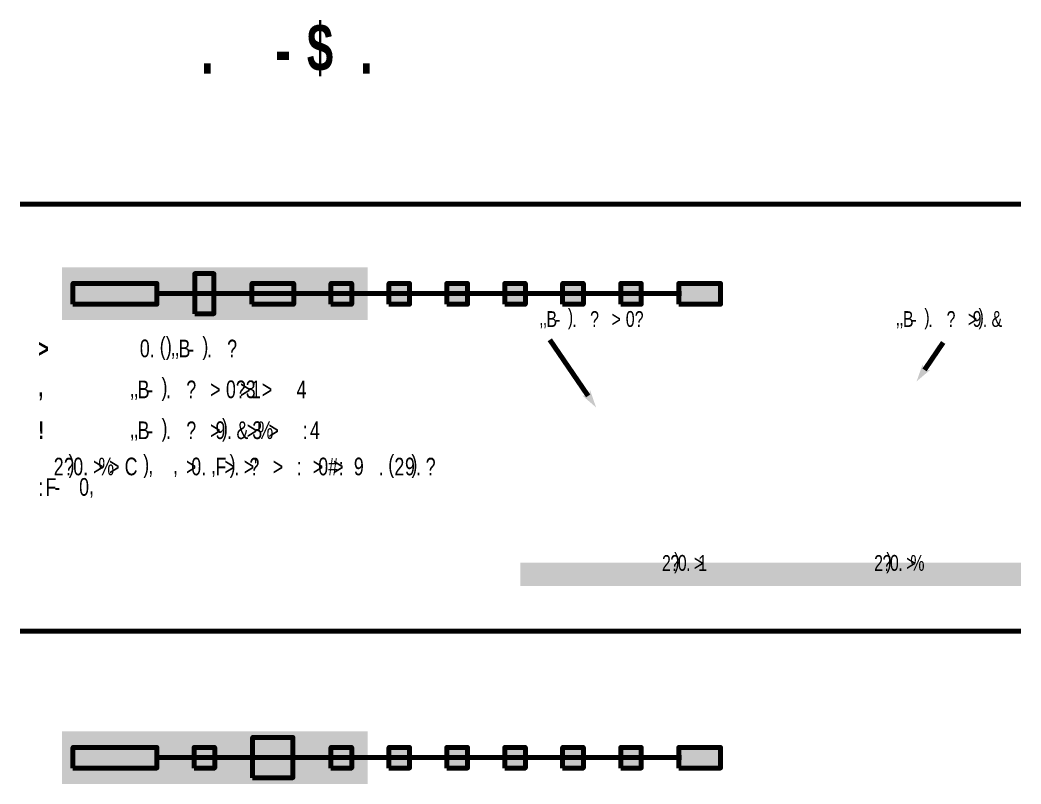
# Model space of a CAD drawing. Header units: inches. Extents: x 19 to 378, y -1 to 556.
# Drawn here: x 18.9 to 378, y 282.2 to 556.1 of the extents above; entities that cross this region are included whole.
import ezdxf

# ---------------------------------------------------------------- set-up
doc = ezdxf.new("R2010")
doc.units = ezdxf.units.IN
for name, color, linetype, lineweight in [('H', 7, 'CONTINUOUS', 100), ('P', 250, 'CONTINUOUS', 100), ('Text', 250, 'CONTINUOUS', 100)]:
    doc.layers.add(name, color=color, linetype=linetype, lineweight=lineweight)
doc.styles.get("Standard").update_dxf_attribs({"font": 'txt', "width": 0.75})

msp = doc.modelspace()

# ---------------------------------------------------------------- hatches: boundary and pattern name
at = {"layer": 'H', "linetype": 'CONTINUOUS'}
for color, points in [(0, [(34, 448.56), (143.67, 448.56), (143.67, 467.44), (34, 467.44)]), (7, [(81.56, 450.78), (88.44, 450.78), (88.44, 465.22), (81.56, 465.22)]), (0, [(37.89, 454.22), (68, 454.22), (68, 461.67), (37.89, 461.67)]), (0, [(102.11, 454.22), (117.11, 454.22), (117.11, 461.67), (102.11, 461.67)]), (0, [(130.44, 454.22), (137.89, 454.22), (137.89, 461.67), (130.44, 461.67)]), (0, [(151.22, 454.22), (158.67, 454.22), (158.67, 461.67), (151.22, 461.67)]), (0, [(172, 454.22), (179.44, 454.22), (179.44, 461.67), (172, 461.67)]), (0, [(192.78, 454.22), (200.22, 454.22), (200.22, 461.67), (192.78, 461.67)]), (0, [(213.56, 454.22), (221, 454.22), (221, 461.67), (213.56, 461.67)]), (0, [(234.44, 454.22), (241.78, 454.22), (241.78, 461.67), (234.44, 461.67)]), (0, [(255.22, 454.22), (270.22, 454.22), (270.22, 461.67), (255.22, 461.67)]), (0, [(340.56, 426.56), (342.67, 432.56), (343.33, 430.78), (343.56, 430.56), (345.44, 430.67)]), (0, [(225.56, 417.22), (220.67, 421.44), (222.56, 421.33), (222.89, 421.56), (223.44, 423.33)]), (7, [(198.44, 353.22), (378, 353.22), (378, 361.56), (198.44, 361.56)]), (0, [(34, 282.22), (143.67, 282.22), (143.67, 301.11), (34, 301.11)]), (7, [(102.33, 284.44), (116.78, 284.44), (116.78, 298.89), (102.33, 298.89)]), (0, [(37.89, 287.89), (68, 287.89), (68, 295.33), (37.89, 295.33)]), (0, [(81.33, 287.89), (88.78, 287.89), (88.78, 295.33), (81.33, 295.33)]), (0, [(130.44, 287.89), (137.89, 287.89), (137.89, 295.33), (130.44, 295.33)]), (0, [(151.22, 287.89), (158.67, 287.89), (158.67, 295.33), (151.22, 295.33)]), (0, [(172, 287.89), (179.44, 287.89), (179.44, 295.33), (172, 295.33)]), (0, [(192.78, 287.89), (200.22, 287.89), (200.22, 295.33), (192.78, 295.33)]), (0, [(213.56, 287.89), (221, 287.89), (221, 295.33), (213.56, 295.33)]), (0, [(234.44, 287.89), (241.78, 287.89), (241.78, 295.33), (234.44, 295.33)]), (0, [(255.22, 287.89), (270.22, 287.89), (270.22, 295.33), (255.22, 295.33)])]:
    msp.add_hatch(color=color, dxfattribs=at).paths.add_polyline_path(points)

# ---------------------------------------------------------------- linework, layer by layer
at = {"layer": 'P', "color": 0, "linetype": 'CONTINUOUS'}
for points in [[(18.89, 490.11), (378, 490.11)], [(81.56, 450.78), (88.44, 450.78), (88.44, 465.22), (81.56, 465.22), (81.56, 450.78)], [(37.89, 454.22), (68, 454.22), (68, 461.67), (37.89, 461.67), (37.89, 454.22)], [(102.11, 454.22), (117.11, 454.22), (117.11, 461.67), (102.11, 461.67), (102.11, 454.22)], [(130.44, 454.22), (137.89, 454.22), (137.89, 461.67), (130.44, 461.67), (130.44, 454.22)], [(151.22, 454.22), (158.67, 454.22), (158.67, 461.67), (151.22, 461.67), (151.22, 454.22)], [(172, 454.22), (179.44, 454.22), (179.44, 461.67), (172, 461.67), (172, 454.22)], [(192.78, 454.22), (200.22, 454.22), (200.22, 461.67), (192.78, 461.67), (192.78, 454.22)], [(213.56, 454.22), (221, 454.22), (221, 461.67), (213.56, 461.67), (213.56, 454.22)], [(234.44, 454.22), (241.78, 454.22), (241.78, 461.67), (234.44, 461.67), (234.44, 454.22)], [(255.22, 454.22), (270.22, 454.22), (270.22, 461.67), (255.22, 461.67), (255.22, 454.22)], [(67.11, 458), (256.22, 458)], [(222.78, 421.33), (222.33, 421.89), (209, 441.44)], [(343.44, 430.67), (343.78, 431.22), (350.11, 440.44)], [(18.89, 337), (378, 337)], [(102.33, 284.44), (116.78, 284.44), (116.78, 298.89), (102.33, 298.89), (102.33, 284.44)], [(37.89, 287.89), (68, 287.89), (68, 295.33), (37.89, 295.33), (37.89, 287.89)], [(81.33, 287.89), (88.78, 287.89), (88.78, 295.33), (81.33, 295.33), (81.33, 287.89)], [(130.44, 287.89), (137.89, 287.89), (137.89, 295.33), (130.44, 295.33), (130.44, 287.89)], [(151.22, 287.89), (158.67, 287.89), (158.67, 295.33), (151.22, 295.33), (151.22, 287.89)], [(172, 287.89), (179.44, 287.89), (179.44, 295.33), (172, 295.33), (172, 287.89)], [(192.78, 287.89), (200.22, 287.89), (200.22, 295.33), (192.78, 295.33), (192.78, 287.89)], [(213.56, 287.89), (221, 287.89), (221, 295.33), (213.56, 295.33), (213.56, 287.89)], [(234.44, 287.89), (241.78, 287.89), (241.78, 295.33), (234.44, 295.33), (234.44, 287.89)], [(255.22, 287.89), (270.22, 287.89), (270.22, 295.33), (255.22, 295.33), (255.22, 287.89)], [(67.11, 291.67), (256.22, 291.67)]]:
    msp.add_lwpolyline(points, dxfattribs=at)

# ---------------------------------------------------------------- texts
at = {"layer": 'Text', "color": 0, "linetype": 'CONTINUOUS', "attachment_point": 4}
for s, insert, char_height, width in [('{\\fSquare721BT|b1|i0|c1|p15;$}', (121.78, 545.33), 17, 17.3333), ('{\\fSquare721BT|b1|i0|c1|p15;}', (37.78, 545.33), 17, 17.3333), ('{\\fSquare721BT|b1|i0|c1|p15;}', (51.78, 545.33), 17, 17.3333), ('{\\fSquare721BT|b1|i0|c1|p15;}', (68.67, 545.33), 17, 17.3333), ('{\\fSquare721BT|b1|i0|c1|p15;}', (75.33, 545.33), 17, 17.3333), ('{\\fSquare721BT|b1|i0|c1|p15; }', (97.33, 545.33), 17, 17.3333), ('{\\fSquare721BT|b1|i0|c1|p15;-}', (110.44, 545.33), 17, 17.3333), ('{\\fSquare721BT|b1|i0|c1|p15; }', (127.67, 545.33), 17, 17.3333), ('{\\fSquare721BT|b1|i0|c1|p15;.}', (83.78, 545.33), 17, 17.3333), ('{\\fSquare721BT|b1|i0|c1|p15;.}', (140.78, 545.33), 17, 17.3333), ('{\\fUnivers|b0|i0|c1|p15;}', (37.78, 523.11), 11.6667, 12), ('{\\fUnivers|b0|i0|c1|p15;}', (41.22, 523.11), 11.6667, 12), ('{\\fUnivers|b0|i0|c1|p15;}', (45.56, 523.11), 11.6667, 12), ('{\\fUnivers|b0|i0|c1|p15;}', (49.56, 523.11), 11.6667, 12), ('{\\fUnivers|b0|i0|c1|p15;}', (52.22, 523.11), 11.6667, 12), ('{\\fUnivers|b0|i0|c1|p15;}', (54.56, 523.11), 11.6667, 12), ('{\\fUnivers|b0|i0|c1|p15;}', (56.78, 523.11), 11.6667, 12), ('{\\fUnivers|b0|i0|c1|p15;}', (61.11, 523.11), 11.6667, 12), ('{\\fUnivers|b0|i0|c1|p15;}', (63.33, 523.11), 11.6667, 12), ('{\\fUnivers|b0|i0|c1|p15;}', (67.67, 523.11), 11.6667, 12), ('{\\fUnivers|b0|i0|c1|p15;}', (72, 523.11), 11.6667, 12), ('{\\fUnivers|b0|i0|c1|p15;}', (76, 523.11), 11.6667, 12), ('{\\fUnivers|b0|i0|c1|p15;}', (80.33, 523.11), 11.6667, 12), ('{\\fUnivers|b0|i0|c1|p15;}', (84.67, 523.11), 11.6667, 12), ('{\\fUnivers|b0|i0|c1|p15;}', (89, 523.11), 11.6667, 12), ('{\\fUnivers|b0|i0|c1|p15;}', (91.56, 523.11), 11.6667, 12), ('{\\fUnivers|b0|i0|c1|p15;}', (94.22, 523.11), 11.6667, 12), ('{\\fUnivers|b0|i0|c1|p15;}', (98.56, 523.11), 11.6667, 12), ('{\\fUnivers|b0|i0|c1|p15;}', (102.89, 523.11), 11.6667, 12), ('{\\fUnivers|b0|i0|c1|p15;}', (105, 523.11), 11.6667, 12), ('{\\fUnivers|b0|i0|c1|p15;}', (109.11, 523.11), 11.6667, 12), ('{\\fUnivers|b0|i0|c1|p15;}', (115.44, 523.11), 11.6667, 12), ('{\\fUnivers|b0|i0|c1|p15;}', (117.67, 523.11), 11.6667, 12), ('{\\fUnivers|b0|i0|c1|p15;}', (120.33, 523.11), 11.6667, 12), ('{\\fUnivers|b0|i0|c1|p15;}', (124.22, 523.11), 11.6667, 12), ('{\\fUnivers|b0|i0|c1|p15;}', (128.56, 523.11), 11.6667, 12), ('{\\fUnivers|b0|i0|c1|p15;}', (132.89, 523.11), 11.6667, 12), ('{\\fUnivers|b0|i0|c1|p15;}', (136.89, 523.11), 11.6667, 12), ('{\\fUnivers|b0|i0|c1|p15;}', (139, 523.11), 11.6667, 12), ('{\\fUnivers|b0|i0|c1|p15;}', (145.44, 523.11), 11.6667, 12), ('{\\fUnivers|b0|i0|c1|p15;}', (147.67, 523.11), 11.6667, 12), ('{\\fUnivers|b0|i0|c1|p15;}', (150.33, 523.11), 11.6667, 12), ('{\\fUnivers|b0|i0|c1|p15;}', (154.67, 523.11), 11.6667, 12), ('{\\fUnivers|b0|i0|c1|p15;}', (156.78, 523.11), 11.6667, 12), ('{\\fUnivers|b0|i0|c1|p15;}', (159.11, 523.11), 11.6667, 12), ('{\\fUnivers|b0|i0|c1|p15;}', (163.44, 523.11), 11.6667, 12), ('{\\fUnivers|b0|i0|c1|p15;}', (166.33, 523.11), 11.6667, 12), ('{\\fUnivers|b0|i0|c1|p15;}', (170.67, 523.11), 11.6667, 12), ('{\\fUnivers|b0|i0|c1|p15;}', (175, 523.11), 11.6667, 12), ('{\\fUnivers|b0|i0|c1|p15;}', (177.11, 523.11), 11.6667, 12), ('{\\fUnivers|b0|i0|c1|p15;}', (181.44, 523.11), 11.6667, 12), ('{\\fUnivers|b0|i0|c1|p15;}', (185.56, 523.11), 11.6667, 12), ('{\\fUnivers|b0|i0|c1|p15;}', (188.11, 523.11), 11.6667, 12), ('{\\fUnivers|b0|i0|c1|p15;}', (192.44, 523.11), 11.6667, 12), ('{\\fUnivers|b0|i0|c1|p15;}', (196.78, 523.11), 11.6667, 12), ('{\\fUnivers|b0|i0|c1|p15;}', (199.44, 523.11), 11.6667, 12), ('{\\fUnivers|b0|i0|c1|p15;}', (203.78, 523.11), 11.6667, 12), ('{\\fUnivers|b1|i1|c1|p15;}', (37.78, 504.44), 7.6667, 8), ('{\\fUnivers|b1|i1|c1|p15;}', (42.33, 504.44), 7.6667, 8), ('{\\fUnivers|b1|i1|c1|p15;}', (48.78, 504.44), 7.6667, 8), ('{\\fUnivers|b1|i1|c1|p15;}', (51.11, 504.44), 7.6667, 8), ('{\\fUnivers|b1|i1|c1|p15;}', (53.56, 504.44), 7.6667, 8), ('{\\fUnivers|b1|i1|c1|p15;}', (57.78, 504.44), 7.6667, 8), ('{\\fUnivers|b1|i1|c1|p15;}', (63.89, 504.44), 7.6667, 8), ('{\\fUnivers|b1|i1|c1|p15;}', (68, 504.44), 7.6667, 8), ('{\\fUnivers|b1|i1|c1|p15;}', (70.44, 504.44), 7.6667, 8), ('{\\fUnivers|b1|i1|c1|p15;}', (74.67, 504.44), 7.6667, 8), ('{\\fUnivers|b1|i1|c1|p15;}', (78.78, 504.44), 7.6667, 8), ('{\\fFutura|b1|i0|c1|p15;}', (25.44, 484.22), 6.6667, 7), ('{\\fFutura|b1|i0|c1|p15;}', (27.22, 484.22), 6.6667, 7), ('{\\fFutura|b1|i0|c1|p15;}', (30, 484.22), 6.6667, 7), ('{\\fFutura|b1|i0|c1|p15;}', (32.89, 484.22), 6.6667, 7), ('{\\fFutura|b1|i0|c1|p15;}', (37.44, 484.22), 6.6667, 7), ('{\\fFutura|b1|i0|c1|p15;}', (43.33, 484.22), 6.6667, 7), ('{\\fFutura|b1|i0|c1|p15;}', (45.11, 484.22), 6.6667, 7), ('{\\fFutura|b1|i0|c1|p15;}', (50.44, 484.22), 6.6667, 7), ('{\\fFutura|b1|i0|c1|p15;}', (54.56, 484.22), 6.6667, 7), ('{\\fFutura|b1|i0|c1|p15;}', (57.78, 484.22), 6.6667, 7), ('{\\fFutura|b1|i0|c1|p15;}', (59.56, 484.22), 6.6667, 7), ('{\\fFutura|b1|i0|c1|p15;}', (65, 484.22), 6.6667, 7), ('{\\fFutura|b1|i0|c1|p15;}', (67.89, 474.67), 4.6667, 5), ('{\\fFutura|b1|i0|c1|p15;}', (70.56, 474.67), 4.6667, 5), ('{\\fFutura|b1|i0|c1|p15;}', (75.44, 474.67), 4.6667, 5), ('{\\fFutura|b1|i0|c1|p15;}', (76.67, 474.67), 4.6667, 5), ('{\\fFutura|b1|i0|c1|p15;}', (79, 474.67), 4.6667, 5), ('{\\fFutura|b1|i0|c1|p15;}', (82, 474.67), 4.6667, 5), ('{\\fFutura|b1|i0|c1|p15;}', (87.22, 474.67), 4.6667, 5), ('{\\fFutura|b1|i0|c1|p15;}', (90, 474.67), 4.6667, 5), ('{\\fFutura|b1|i0|c1|p15;}', (92, 474.67), 4.6667, 5), ('{\\fFutura|b1|i0|c1|p15;}', (95.89, 474.67), 4.6667, 5), ('{\\fFutura|b1|i0|c1|p15;}', (99, 474.67), 4.6667, 5), ('{\\fFutura|b0|i0|c1|p15;)}', (215.44, 448.89), 5.6667, 6), ('{\\fFutura|b0|i0|c1|p15;)}', (343.33, 448.89), 5.6667, 6), ('{\\fFutura|b0|i0|c1|p15;)}', (362.78, 448.89), 5.6667, 6), ('{\\fFutura|b0|i0|c1|p15;}', (203.78, 448.89), 5.6667, 6), ('{\\fFutura|b0|i0|c1|p15;B}', (207.78, 448.89), 5.6667, 6), ('{\\fFutura|b0|i0|c1|p15;}', (220.11, 448.89), 5.6667, 6), ('{\\fFutura|b0|i0|c1|p15;?}', (223.44, 448.89), 5.6667, 6), ('{\\fFutura|b0|i0|c1|p15; }', (224.89, 448.89), 5.6667, 6), ('{\\fFutura|b0|i0|c1|p15;}', (227.78, 448.89), 5.6667, 6), ('{\\fFutura|b0|i0|c1|p15;>}', (231.11, 448.89), 5.6667, 6), ('{\\fFutura|b0|i0|c1|p15;}', (232.89, 448.89), 5.6667, 6), ('{\\fFutura|b0|i0|c1|p15;0}', (236.22, 448.89), 5.6667, 6), ('{\\fFutura|b0|i0|c1|p15;?}', (239.44, 448.89), 5.6667, 6), ('{\\fFutura|b0|i0|c1|p15;}', (331.56, 448.89), 5.6667, 6), ('{\\fFutura|b0|i0|c1|p15;B}', (335.67, 448.89), 5.6667, 6), ('{\\fFutura|b0|i0|c1|p15;}', (348, 448.89), 5.6667, 6), ('{\\fFutura|b0|i0|c1|p15;?}', (351.33, 448.89), 5.6667, 6), ('{\\fFutura|b0|i0|c1|p15; }', (352.67, 448.89), 5.6667, 6), ('{\\fFutura|b0|i0|c1|p15;}', (355.67, 448.89), 5.6667, 6), ('{\\fFutura|b0|i0|c1|p15;>}', (359, 448.89), 5.6667, 6), ('{\\fFutura|b0|i0|c1|p15;9}', (360.67, 448.89), 5.6667, 6), ('{\\fFutura|b0|i0|c1|p15;&}', (367.44, 448.89), 5.6667, 6), ('{\\fFutura|b0|i0|c1|p15;,}', (205.11, 448.89), 5.6667, 6), ('{\\fFutura|b0|i0|c1|p15;,}', (206.44, 448.89), 5.6667, 6), ('{\\fFutura|b0|i0|c1|p15;-}', (210.89, 448.89), 5.6667, 6), ('{\\fFutura|b0|i0|c1|p15;.}', (217, 448.89), 5.6667, 6), ('{\\fFutura|b0|i0|c1|p15;,}', (333, 448.89), 5.6667, 6), ('{\\fFutura|b0|i0|c1|p15;,}', (334.33, 448.89), 5.6667, 6), ('{\\fFutura|b0|i0|c1|p15;-}', (338.67, 448.89), 5.6667, 6), ('{\\fFutura|b0|i0|c1|p15;.}', (344.78, 448.89), 5.6667, 6), ('{\\fFutura|b0|i0|c1|p15;.}', (364.33, 448.89), 5.6667, 6), ('{\\fFutura|b0|i0|c1|p15;(}', (69, 438.33), 6.3333, 6.6667), ('{\\fFutura|b0|i0|c1|p15;)}', (71.22, 438.33), 6.3333, 6.6667), ('{\\fFutura|b0|i0|c1|p15;)}', (84.33, 438.33), 6.3333, 6.6667), ('{\\fFutura|b1|i0|c1|p15;>}', (25.44, 438.33), 6.3333, 6.6667), ('{\\fFutura|b0|i0|c1|p15;}', (56.67, 438.33), 6.3333, 6.6667), ('{\\fFutura|b0|i0|c1|p15;0}', (61.89, 438.33), 6.3333, 6.6667), ('{\\fFutura|b0|i0|c1|p15;B}', (75.78, 438.33), 6.3333, 6.6667), ('{\\fFutura|b0|i0|c1|p15;}', (89.56, 438.33), 6.3333, 6.6667), ('{\\fFutura|b0|i0|c1|p15;?}', (93.22, 438.33), 6.3333, 6.6667), ('{\\fFutura|b0|i0|c1|p15; }', (94.78, 438.33), 6.3333, 6.6667), ('{\\fFutura|b0|i0|c1|p15;}', (98.11, 438.33), 6.3333, 6.6667), ('{\\fFutura|b0|i0|c1|p15;.}', (65.44, 438.33), 6.3333, 6.6667), ('{\\fFutura|b0|i0|c1|p15;,}', (72.89, 438.33), 6.3333, 6.6667), ('{\\fFutura|b0|i0|c1|p15;,}', (74.33, 438.33), 6.3333, 6.6667), ('{\\fFutura|b0|i0|c1|p15;-}', (79.22, 438.33), 6.3333, 6.6667), ('{\\fFutura|b0|i0|c1|p15;.}', (86, 438.33), 6.3333, 6.6667), ('{\\fFutura|b0|i0|c1|p15;)}', (69.67, 423.67), 6.3333, 6.6667), ('{\\fFutura|b0|i0|c1|p15;B}', (61.11, 423.67), 6.3333, 6.6667), ('{\\fFutura|b0|i0|c1|p15;?}', (78.56, 423.67), 6.3333, 6.6667), ('{\\fFutura|b0|i0|c1|p15;>}', (87.11, 423.67), 6.3333, 6.6667), ('{\\fFutura|b0|i0|c1|p15;0}', (92.78, 423.67), 6.3333, 6.6667), ('{\\fFutura|b0|i0|c1|p15;?}', (96.33, 423.67), 6.3333, 6.6667), ('{\\fFutura|b0|i0|c1|p15;>}', (97.89, 423.67), 6.3333, 6.6667), ('{\\fFutura|b0|i0|c1|p15;3}', (99.89, 423.67), 6.3333, 6.6667), ('{\\fFutura|b0|i0|c1|p15;1}', (101.78, 423.67), 6.3333, 6.6667), ('{\\fFutura|b0|i0|c1|p15;>}', (105.67, 423.67), 6.3333, 6.6667), ('{\\fFutura|b0|i0|c1|p15;4}', (118.11, 423.67), 6.3333, 6.6667), ('{\\fFutura|b1|i0|c1|p15;,}', (25.44, 423.67), 6.3333, 6.6667), ('{\\fFutura|b0|i0|c1|p15;}', (56.67, 423.67), 6.3333, 6.6667), ('{\\fFutura|b0|i0|c1|p15;,}', (58.22, 423.67), 6.3333, 6.6667), ('{\\fFutura|b0|i0|c1|p15;,}', (59.67, 423.67), 6.3333, 6.6667), ('{\\fFutura|b0|i0|c1|p15;-}', (64.56, 423.67), 6.3333, 6.6667), ('{\\fFutura|b0|i0|c1|p15;.}', (71.33, 423.67), 6.3333, 6.6667), ('{\\fFutura|b0|i0|c1|p15;}', (74.89, 423.67), 6.3333, 6.6667), ('{\\fFutura|b0|i0|c1|p15; }', (80.11, 423.67), 6.3333, 6.6667), ('{\\fFutura|b0|i0|c1|p15;}', (83.44, 423.67), 6.3333, 6.6667), ('{\\fFutura|b0|i0|c1|p15;}', (89, 423.67), 6.3333, 6.6667), ('{\\fFutura|b0|i0|c1|p15;}', (107.56, 423.67), 6.3333, 6.6667), ('{\\fFutura|b0|i0|c1|p15;}', (110.11, 423.67), 6.3333, 6.6667), ('{\\fFutura|b0|i0|c1|p15;}', (113.67, 423.67), 6.3333, 6.6667), ('{\\fFutura|b0|i0|c1|p15;)}', (69.67, 409), 6.3333, 6.6667), ('{\\fFutura|b0|i0|c1|p15;)}', (91.33, 409), 6.3333, 6.6667), ('{\\fFutura|b1|i0|c1|p15;!}', (25.44, 409), 6.3333, 6.6667), ('{\\fFutura|b0|i0|c1|p15;B}', (61.11, 409), 6.3333, 6.6667), ('{\\fFutura|b0|i0|c1|p15;?}', (78.56, 409), 6.3333, 6.6667), ('{\\fFutura|b0|i0|c1|p15;>}', (87.11, 409), 6.3333, 6.6667), ('{\\fFutura|b0|i0|c1|p15;9}', (89, 409), 6.3333, 6.6667), ('{\\fFutura|b0|i0|c1|p15;&}', (96.56, 409), 6.3333, 6.6667), ('{\\fFutura|b0|i0|c1|p15;>}', (100.22, 409), 6.3333, 6.6667), ('{\\fFutura|b0|i0|c1|p15;3}', (102.22, 409), 6.3333, 6.6667), ('{\\fFutura|b0|i0|c1|p15;%}', (104.11, 409), 6.3333, 6.6667), ('{\\fFutura|b0|i0|c1|p15;>}', (108, 409), 6.3333, 6.6667), ('{\\fFutura|b0|i0|c1|p15;:}', (120.33, 409), 6.3333, 6.6667), ('{\\fFutura|b0|i0|c1|p15;4}', (122.89, 409), 6.3333, 6.6667), ('{\\fFutura|b0|i0|c1|p15;}', (56.67, 409), 6.3333, 6.6667), ('{\\fFutura|b0|i0|c1|p15;,}', (58.22, 409), 6.3333, 6.6667), ('{\\fFutura|b0|i0|c1|p15;,}', (59.67, 409), 6.3333, 6.6667), ('{\\fFutura|b0|i0|c1|p15;-}', (64.56, 409), 6.3333, 6.6667), ('{\\fFutura|b0|i0|c1|p15;.}', (71.33, 409), 6.3333, 6.6667), ('{\\fFutura|b0|i0|c1|p15;}', (74.89, 409), 6.3333, 6.6667), ('{\\fFutura|b0|i0|c1|p15; }', (80.11, 409), 6.3333, 6.6667), ('{\\fFutura|b0|i0|c1|p15;}', (83.44, 409), 6.3333, 6.6667), ('{\\fFutura|b0|i0|c1|p15;.}', (93.11, 409), 6.3333, 6.6667), ('{\\fFutura|b0|i0|c1|p15;}', (109.89, 409), 6.3333, 6.6667), ('{\\fFutura|b0|i0|c1|p15;}', (112.44, 409), 6.3333, 6.6667), ('{\\fFutura|b0|i0|c1|p15;}', (115.89, 409), 6.3333, 6.6667), ('{\\fFutura|b0|i0|c1|p15;2}', (31, 396), 6.3333, 6.6667), ('{\\fFutura|b0|i0|c1|p15;?}', (34.67, 396), 6.3333, 6.6667), ('{\\fFutura|b0|i0|c1|p15;)}', (36.33, 396), 6.3333, 6.6667), ('{\\fFutura|b0|i0|c1|p15;0}', (38, 396), 6.3333, 6.6667), ('{\\fFutura|b0|i0|c1|p15;%}', (47, 396), 6.3333, 6.6667), ('{\\fFutura|b0|i0|c1|p15;C}', (56.44, 396), 6.3333, 6.6667), ('{\\fFutura|b0|i0|c1|p15;)}', (63.11, 396), 6.3333, 6.6667), ('{\\fFutura|b0|i0|c1|p15;0}', (80.33, 396), 6.3333, 6.6667), ('{\\fFutura|b0|i0|c1|p15;F}', (89, 396), 6.3333, 6.6667), ('{\\fFutura|b0|i0|c1|p15;)}', (94.11, 396), 6.3333, 6.6667), ('{\\fFutura|b0|i0|c1|p15;?}', (101.22, 396), 6.3333, 6.6667), ("{\\fFutura|b0|i0|c1|p15;'}", (102.78, 396), 6.3333, 6.6667), ('{\\fFutura|b0|i0|c1|p15;0}', (125.89, 396), 6.3333, 6.6667), ('{\\fFutura|b0|i0|c1|p15;#}', (129.44, 396), 6.3333, 6.6667), ('{\\fFutura|b0|i0|c1|p15;9}', (138.67, 396), 6.3333, 6.6667), ('{\\fFutura|b0|i0|c1|p15;(}', (151, 396), 6.3333, 6.6667), ('{\\fFutura|b0|i0|c1|p15;2}', (153.22, 396), 6.3333, 6.6667), ('{\\fFutura|b0|i0|c1|p15;9}', (157, 396), 6.3333, 6.6667), ('{\\fFutura|b0|i0|c1|p15;)}', (159.33, 396), 6.3333, 6.6667), ('{\\fFutura|b0|i0|c1|p15;?}', (164.44, 396), 6.3333, 6.6667), ('{\\fFutura|b0|i0|c1|p15;}', (25.44, 396), 6.3333, 6.6667), ('{\\fFutura|b0|i0|c1|p15;>}', (45.11, 396), 6.3333, 6.6667), ('{\\fFutura|b0|i0|c1|p15;>}', (50.89, 396), 6.3333, 6.6667), ('{\\fFutura|b0|i0|c1|p15;}', (52.78, 396), 6.3333, 6.6667), ('{\\fFutura|b0|i0|c1|p15;}', (59.44, 396), 6.3333, 6.6667), ('{\\fFutura|b0|i0|c1|p15;}', (66.33, 396), 6.3333, 6.6667), ('{\\fFutura|b0|i0|c1|p15;}', (70, 396), 6.3333, 6.6667), ('{\\fFutura|b0|i0|c1|p15; }', (75.22, 396), 6.3333, 6.6667), ('{\\fFutura|b0|i0|c1|p15;>}', (78.44, 396), 6.3333, 6.6667), ('{\\fFutura|b0|i0|c1|p15;>}', (92.22, 396), 6.3333, 6.6667), ('{\\fFutura|b0|i0|c1|p15;>}', (99.22, 396), 6.3333, 6.6667), ('{\\fFutura|b0|i0|c1|p15; }', (106.33, 396), 6.3333, 6.6667), ('{\\fFutura|b0|i0|c1|p15;>}', (109.56, 396), 6.3333, 6.6667), ('{\\fFutura|b0|i0|c1|p15;}', (111.44, 396), 6.3333, 6.6667), ('{\\fFutura|b0|i0|c1|p15;}', (114.44, 396), 6.3333, 6.6667), ('{\\fFutura|b0|i0|c1|p15;:}', (118.11, 396), 6.3333, 6.6667), ('{\\fFutura|b0|i0|c1|p15; }', (120.67, 396), 6.3333, 6.6667), ('{\\fFutura|b0|i0|c1|p15;>}', (123.89, 396), 6.3333, 6.6667), ('{\\fFutura|b0|i0|c1|p15;>}', (131.22, 396), 6.3333, 6.6667), ('{\\fFutura|b0|i0|c1|p15;:}', (133.22, 396), 6.3333, 6.6667), ('{\\fFutura|b0|i0|c1|p15;}', (135.78, 396), 6.3333, 6.6667), ('{\\fFutura|b0|i0|c1|p15; }', (141, 396), 6.3333, 6.6667), ('{\\fFutura|b0|i0|c1|p15; }', (144.33, 396), 6.3333, 6.6667), ('{\\fFutura|b0|i0|c1|p15; }', (166.11, 396), 6.3333, 6.6667), ('{\\fFutura|b0|i0|c1|p15;}', (169.33, 396), 6.3333, 6.6667), ('{\\fFutura|b0|i0|c1|p15;F}', (28, 388.67), 6.3333, 6.6667), ('{\\fFutura|b0|i0|c1|p15;0}', (40.11, 388.67), 6.3333, 6.6667), ('{\\fFutura|b0|i0|c1|p15;.}', (41.56, 396), 6.3333, 6.6667), ('{\\fFutura|b0|i0|c1|p15;,}', (64.89, 396), 6.3333, 6.6667), ('{\\fFutura|b0|i0|c1|p15;,}', (73.78, 396), 6.3333, 6.6667), ('{\\fFutura|b0|i0|c1|p15;.}', (84, 396), 6.3333, 6.6667), ('{\\fFutura|b0|i0|c1|p15;,}', (87.44, 396), 6.3333, 6.6667), ('{\\fFutura|b0|i0|c1|p15;.}', (95.78, 396), 6.3333, 6.6667), ('{\\fFutura|b0|i0|c1|p15;.}', (147.56, 396), 6.3333, 6.6667), ('{\\fFutura|b0|i0|c1|p15;.}', (161, 396), 6.3333, 6.6667), ('{\\fFutura|b0|i0|c1|p15;:}', (25.44, 388.67), 6.3333, 6.6667), ('{\\fFutura|b0|i0|c1|p15;-}', (31.22, 388.67), 6.3333, 6.6667), ('{\\fFutura|b0|i0|c1|p15;}', (36.33, 388.67), 6.3333, 6.6667), ('{\\fFutura|b0|i0|c1|p15;,}', (43.67, 388.67), 6.3333, 6.6667), ('{\\fFutura|b0|i0|c1|p15;2}', (249.22, 361.44), 5.6667, 6), ('{\\fFutura|b0|i0|c1|p15;?}', (252.22, 361.44), 5.6667, 6), ('{\\fFutura|b0|i0|c1|p15;)}', (253.56, 361.44), 5.6667, 6), ('{\\fFutura|b0|i0|c1|p15;0}', (254.89, 361.44), 5.6667, 6), ('{\\fFutura|b0|i0|c1|p15;>}', (260.67, 361.44), 5.6667, 6), ('{\\fFutura|b0|i0|c1|p15;1}', (262.22, 361.44), 5.6667, 6), ('{\\fFutura|b0|i0|c1|p15;2}', (325.33, 361.44), 5.6667, 6), ('{\\fFutura|b0|i0|c1|p15;?}', (328.33, 361.44), 5.6667, 6), ('{\\fFutura|b0|i0|c1|p15;)}', (329.67, 361.44), 5.6667, 6), ('{\\fFutura|b0|i0|c1|p15;0}', (331, 361.44), 5.6667, 6), ('{\\fFutura|b0|i0|c1|p15;>}', (336.78, 361.44), 5.6667, 6), ('{\\fFutura|b0|i0|c1|p15;%}', (338.33, 361.44), 5.6667, 6), ('{\\fFutura|b0|i0|c1|p15;}', (244.78, 361.44), 5.6667, 6), ('{\\fFutura|b0|i0|c1|p15;.}', (257.89, 361.44), 5.6667, 6), ('{\\fFutura|b0|i0|c1|p15;}', (320.89, 361.44), 5.6667, 6), ('{\\fFutura|b0|i0|c1|p15;.}', (334, 361.44), 5.6667, 6), ('{\\fFutura|b1|i0|c1|p15;}', (25.44, 317.89), 6.6667, 7), ('{\\fFutura|b1|i0|c1|p15;}', (28.22, 317.89), 6.6667, 7), ('{\\fFutura|b1|i0|c1|p15;}', (31.67, 317.89), 6.6667, 7), ('{\\fFutura|b1|i0|c1|p15;}', (38.89, 317.89), 6.6667, 7), ('{\\fFutura|b1|i0|c1|p15;}', (43.33, 317.89), 6.6667, 7), ('{\\fFutura|b1|i0|c1|p15;}', (48.89, 317.89), 6.6667, 7), ('{\\fFutura|b1|i0|c1|p15;}', (51.44, 317.89), 6.6667, 7), ('{\\fFutura|b1|i0|c1|p15;}', (54, 317.89), 6.6667, 7), ('{\\fFutura|b1|i0|c1|p15;}', (58.78, 317.89), 6.6667, 7), ('{\\fFutura|b1|i0|c1|p15;}', (64, 317.89), 6.6667, 7), ('{\\fFutura|b1|i0|c1|p15;}', (67.89, 308.44), 4.6667, 5), ('{\\fFutura|b1|i0|c1|p15;}', (70.56, 308.44), 4.6667, 5), ('{\\fFutura|b1|i0|c1|p15;}', (75.44, 308.44), 4.6667, 5), ('{\\fFutura|b1|i0|c1|p15;}', (76.67, 308.44), 4.6667, 5), ('{\\fFutura|b1|i0|c1|p15;}', (79, 308.44), 4.6667, 5), ('{\\fFutura|b1|i0|c1|p15;}', (82, 308.44), 4.6667, 5), ('{\\fFutura|b1|i0|c1|p15;}', (87.22, 308.44), 4.6667, 5), ('{\\fFutura|b1|i0|c1|p15;}', (90, 308.44), 4.6667, 5), ('{\\fFutura|b1|i0|c1|p15;}', (92, 308.44), 4.6667, 5), ('{\\fFutura|b1|i0|c1|p15;}', (95.89, 308.44), 4.6667, 5), ('{\\fFutura|b1|i0|c1|p15;}', (99, 308.44), 4.6667, 5)]:
    msp.add_mtext(s, dxfattribs=dict(at, insert=insert, char_height=char_height, width=width))
at = {"layer": 'Text', "color": 0, "linetype": 'CONTINUOUS', "insert": (61.89, 504.44), "char_height": 7.6667, "attachment_point": 4}
msp.add_mtext('{\\fUnivers|b1|i1|c1|p15;}', dxfattribs=at)

doc.saveas('drawing.dxf')
